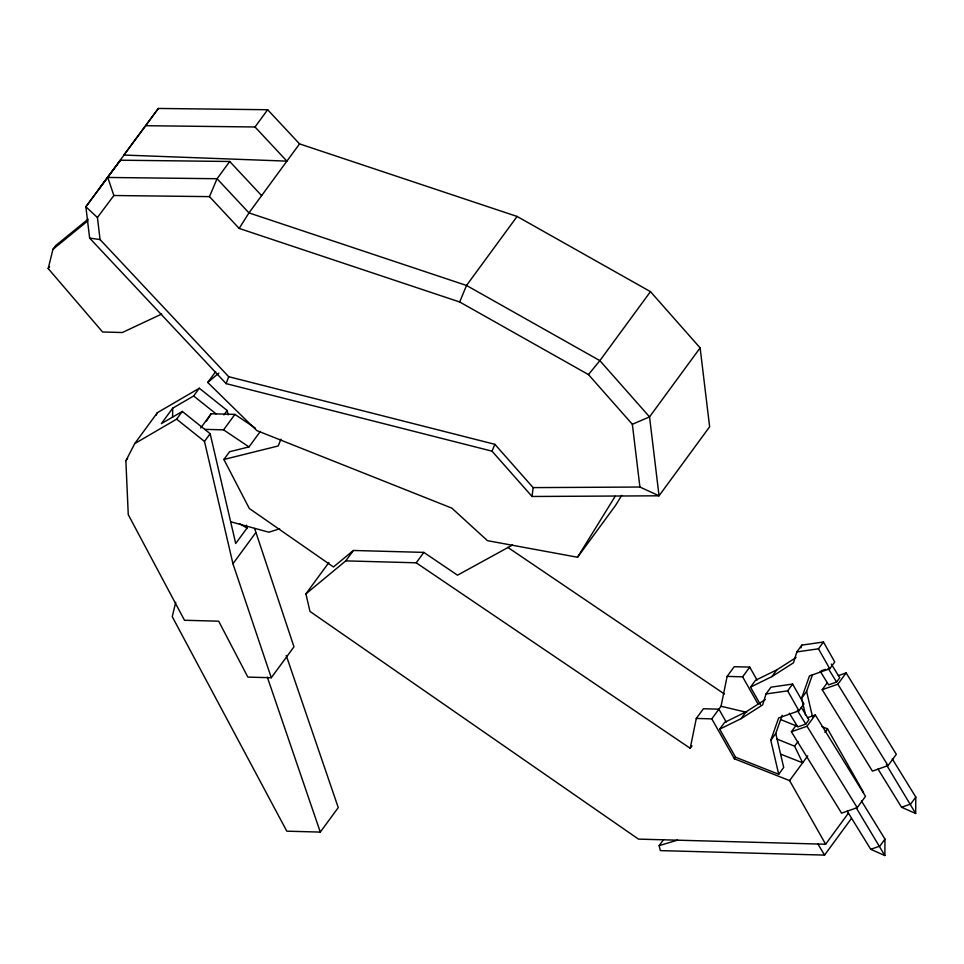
<?xml version="1.0" encoding="UTF-8"?>
<svg xmlns="http://www.w3.org/2000/svg" width="964" height="964" viewBox="0 0 964 964"><rect width="100%" height="100%" fill="white"/><g stroke="black" fill="none" stroke-linecap="round" stroke-linejoin="round"><path stroke-width="1.45" d="M847.211 811.146L870.745 849.308L884.844 855.55L884.976 839.102L861.442 800.939M878.035 769.103L901.569 807.266L915.667 813.496L915.8 797.059L892.266 758.897M172.58 417.171L172.689 408.182L193.643 395.963L199.307 388.227L227.167 410.483L228.179 414.857M532.056 496.484L533.128 487.615L494.881 444.32L228.685 376.695L100.075 239.578L97.424 217.527L85.868 206.79L158.361 108.45L267.655 109.727L299.551 143.889L517.102 216.454L650.459 291.634L700.129 347.884L709.625 426.787L659.039 495.797L532.056 496.484L492.014 451.164L226.13 383.624L89.64 238.096L85.868 206.79L120.428 160.205L229.721 161.482L261.618 195.632M848.561 812.941L825.63 844.235L638.469 839.114L309.986 611.441L305.901 593.872L345.763 560.879L416.219 562.807L690.224 748.293L696.297 718.445L703.419 708.745L718.903 709.167L726.193 722.048M696.297 718.445L711.794 718.867L721.048 706.251L727.121 676.391L734.243 666.69L749.727 667.112L757.017 679.994M175.713 602.355L172.243 616.635L286.802 831.173L320.301 832.089L338.256 807.603L286.248 655.52M161.687 314.047L122.295 332.532L102.594 331.99L48.2 268.57L52.972 249.278L55.659 245.615L88.122 219.141M778.707 774.261L770.79 740.28L778.647 717.963L798.939 710.805L803.928 703.997L792.625 684.054L770.995 687.163L766.006 693.972L762.669 704.853L741.051 718.674L719.674 729.17L735.556 757.222L778.707 774.261L783.696 767.452L775.779 733.471L782.166 715.336M805.567 715.216L801.614 698.225L809.471 675.909L829.763 668.763L834.752 661.955L823.449 642.012L801.819 645.121L796.83 651.917L793.493 662.798L771.875 676.62L750.498 687.127L760.427 704.66M800.988 647.832L801.819 645.121M801.614 698.225L806.603 691.429L812.495 674.679M226.13 383.624L228.685 376.695M280.91 439.223L278.222 445.971L223.889 459.467L249.327 508.498L333.46 566.965L353.39 550.468L423.847 552.396L457.514 575.195L512.547 544.997M97.424 217.527L113.86 195.511L107.775 177.46L217.069 178.726L248.965 212.887L466.516 285.465L599.873 360.644L649.543 416.882L659.039 495.797L639.903 487.037L632.36 424.281L588.45 374.574L459.683 301.985L466.516 285.465L517.102 216.454M492.014 451.164L494.881 444.32M459.683 301.985L239.156 228.42L209.477 196.632L217.069 178.726L229.721 161.482M254.617 528.453L293.972 646.808L271.294 677.74L247.844 677.102L218.683 621.19L184.486 620.262L128.26 514.668L125.874 460.768L134.719 443.609L157.397 412.664L199.307 388.227M156.035 415.303L157.397 412.664M215.671 371.646L207.73 382.479L256.81 430.583L451.827 508.124L487.483 540.671L577.544 557.252L615.165 496.303M621.756 495.339L615.49 505.51L577.544 557.252M239.156 228.42L248.965 212.887L299.551 143.889M206.284 421.328L211.14 413.749L234.915 414.399L255.484 428.197M145.721 125.706L255.014 126.983L286.911 161.133L123.814 155.047L158.361 108.45M48.2 268.57L49.55 266.727M255.014 126.983L267.655 109.727M125.874 460.768L127.61 458.394M172.689 408.182L161.35 423.654L182.304 411.435L210.152 433.692L235.71 543.503L247.049 528.043L246.374 525.139M134.719 443.609L176.629 419.159L182.304 411.435M200.669 428.028L211.14 413.749M271.294 677.74L232.951 563.759L204.488 441.428L210.152 433.692M223.925 414.906L227.167 410.483M204.73 429.354L223.576 429.86L234.915 414.399M223.889 459.467L229.565 451.73L248.989 446.91L260.328 431.438M232.951 563.759L255.641 532.827M305.901 593.872L328.844 562.578M345.763 560.879L353.39 550.468M416.219 562.807L423.847 552.396M650.459 291.634L599.873 360.644L588.45 374.574M700.129 347.884L649.543 416.882L632.36 424.281M690.224 748.293L691.995 745.871M727.121 676.391L742.617 676.812L749.727 667.112M719.674 729.17L724.663 722.361L746.04 711.866L765.259 699.575M750.498 687.127L755.487 680.319L776.864 669.823L796.083 657.532M741.051 718.674L746.04 711.866M771.875 676.62L776.864 669.823M851.441 818.436L824.557 855.104L660.316 850.61L659.159 845.645L663.497 839.728M825.63 844.235L789.6 780.599L734.399 758.801L735.556 757.222M766.006 693.972L787.636 690.863L792.625 684.054M796.83 651.917L818.46 648.808L823.449 642.012M770.79 740.28L775.779 733.471M807.483 717.698L815.303 714.951L865.503 796.36L857.213 807.663L841.584 813.17L791.384 731.76L796.36 724.976M838.306 675.656L846.127 672.896L896.327 754.318L888.037 765.621L872.408 771.128L822.208 689.706L827.184 682.934M789.347 713.227L797.77 726.904L805.771 724.085L808.917 719.807L801.253 707.371M820.171 671.185L828.594 684.862L836.595 682.042L839.74 677.752L831.305 664.088M791.384 731.76L807.013 726.254L815.303 714.951M822.208 689.706L837.837 684.199L846.127 672.896M780.563 754.089L802.638 762.813L794.601 746.196L797.987 741.569M789.6 780.599L807.724 755.884M824.931 732.411L827.534 728.844L822.015 726.663M884.976 839.102L879.843 846.103L870.745 849.308M915.8 797.059L910.667 804.06L901.569 807.266M98.521 189.547L120.428 160.205M207.73 382.479L218.804 373.128M52.972 249.278L87.869 220.816M821.509 670.715L825.497 669.305M279.656 528.814L268.836 532.212L230.649 521.765M659.159 845.645L677.499 840.126M533.128 487.615L639.903 487.037M113.86 195.511L209.477 196.632M89.64 238.096L100.075 239.578M721.048 706.251L746.702 712.348M780.888 719.662L797.035 726.205M777.105 739.099L794.601 746.196M239.373 523.633L247.049 528.043M223.576 429.86L248.989 446.91M507.703 547.311L724.422 694.02M193.643 395.963L216.069 413.881M176.629 419.159L204.488 441.428M828.172 668.365L836.595 682.042M837.837 684.199L888.037 765.621M886.35 764.621L915.667 813.496M797.349 710.42L805.771 724.085M807.013 726.254L857.213 807.663M856.309 807.94L884.844 855.55M818.026 844.139L824.557 855.104M818.46 648.808L829.763 668.763M827.534 728.844L863.563 792.48M787.636 690.863L798.939 710.805M742.617 676.812L757.933 703.877M711.794 718.867L734.399 758.801M267.329 677.162L320.301 832.089M806.603 691.429L812.531 716.915"/></g></svg>
